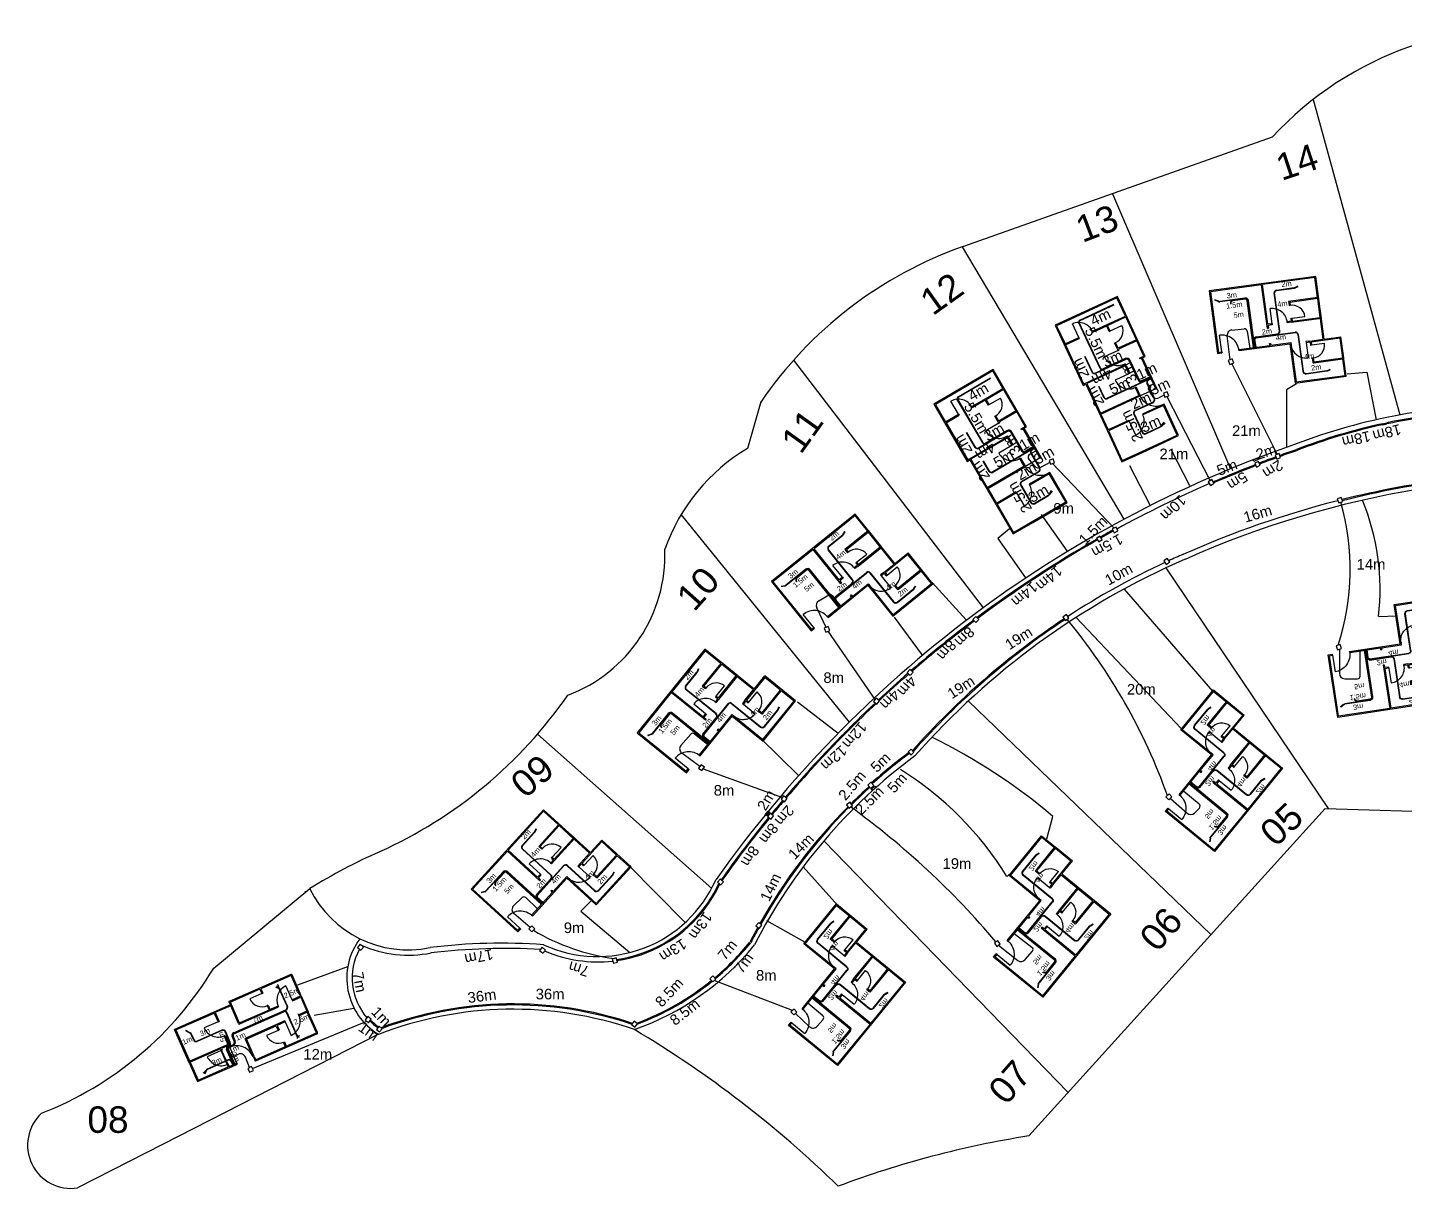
# Model space of a CAD drawing. Header units: millimetres. Extents: x -1169 to 5536, y 114 to 7943.
# Drawn here: x -1.6 to 128.4, y 116.5 to 226.1 of the extents above; entities that cross this region are included whole.
import ezdxf

# ---------------------------------------------------------------- set-up
doc = ezdxf.new("R2010")
doc.units = ezdxf.units.MM
for name, color, linetype in [('Cain', 76, 'Continuous'), ('canalizacion principal', 36, 'Continuous'), ('canalizacion secundaria', 5, 'Continuous'), ('cint', 76, 'Continuous'), ('urbanizacion', 7, 'Continuous')]:
    doc.layers.add(name, color=color, linetype=linetype)
doc.styles.get("Standard").update_dxf_attribs({"font": 'arial.ttf'})

# ---------------------------------------------------------------- blocks, each defined once
blk = doc.blocks.new('dibujo3 (1)')
for p, q in [((1432.45, 2499.36), (1432.45, 2497.46)), ((1433.88, 2497.46), (1433.88, 2498.89)), ((1432.45, 2497.46), (1433.88, 2497.46)), ((1432.45, 2497.36), (1433.88, 2497.36)), ((1433.88, 2497.46), (1433.88, 2497.36)), ((1435.31, 2497.46), (1436.84, 2497.46)), ((1435.31, 2497.46), (1435.31, 2497.36)), ((1435.31, 2497.36), (1436.74, 2497.36)), ((1436.74, 2496.79), (1436.74, 2497.36)), ((1436.74, 2496.79), (1436.84, 2496.79)), ((1436.84, 2497.46), (1438.73, 2497.46)), ((1436.84, 2497.36), (1438.73, 2497.36)), ((1436.84, 2496.79), (1436.84, 2497.36)), ((1436.84, 2496.79), (1438.06, 2496.79)), ((1436.74, 2494.81), (1436.74, 2495.57)), ((1436.74, 2495.57), (1436.84, 2495.57)), ((1436.84, 2494.99), (1436.84, 2495.57)), ((1432.45, 2493.3), (1432.45, 2495.02)), ((1436.74, 2494.81), (1435.31, 2494.81)), ((1436.74, 2494.81), (1436.84, 2494.81)), ((1438.73, 2494.99), (1436.84, 2494.99)), ((1438.73, 2494.89), (1436.84, 2494.89)), ((1436.84, 2494.81), (1436.84, 2494.89)), ((1432.64, 2493.3), (1436.74, 2493.3)), ((1436.74, 2493.2), (1432.74, 2493.2)), ((1436.74, 2493.3), (1436.74, 2493.38)), ((1436.74, 2493.38), (1436.84, 2493.38)), ((1436.74, 2493.2), (1436.74, 2492.38)), ((1436.84, 2493.3), (1436.84, 2493.38)), ((1436.84, 2493.2), (1436.84, 2493.3)), ((1436.84, 2493.2), (1436.84, 2492.38)), ((1438.28, 2493.3), (1438.55, 2493.3)), ((1438.28, 2493.2), (1438.28, 2493.3)), ((1438.45, 2493.2), (1438.28, 2493.2)), ((1436.74, 2492.38), (1435.31, 2492.38)), ((1436.84, 2492.38), (1436.74, 2492.38)), ((1432.74, 2490.12), (1436.74, 2490.12)), ((1432.74, 2490.02), (1436.84, 2490.02)), ((1436.74, 2490.95), (1436.74, 2490.12)), ((1436.84, 2490.95), (1436.74, 2490.95)), ((1436.84, 2490.95), (1436.84, 2490.02)), ((1438.45, 2490.02), (1436.84, 2490.02)), ((1438.55, 2490.02), (1438.45, 2490.02)), ((1438.45, 2490.02), (1438.55, 2490.02)), ((1434.88, 2488.39), (1432.74, 2488.39)), ((1434.88, 2488.29), (1432.74, 2488.29)), ((1434.88, 2488.39), (1434.88, 2488.29)), ((1434.88, 2488.29), (1434.88, 2486.87)), ((1438.45, 2488.39), (1436.31, 2488.39)), ((1436.31, 2488.39), (1436.31, 2488.29)), ((1438.45, 2488.29), (1436.31, 2488.29)), ((1438.55, 2488.39), (1438.45, 2488.39)), ((1438.5, 2488.39), (1438.5, 2488.39)), ((1434.78, 2485.21), (1436.42, 2485.21)), ((1434.78, 2485.11), (1436.42, 2485.11))]:
    blk.add_line(p, q)
for points in [[(1438.55, 2493.2), (1438.83, 2493.2), (1438.83, 2499.46), (1432.35, 2499.46), (1432.35, 2493.2), (1432.64, 2493.2)], [(1438.73, 2497.46), (1438.73, 2499.36), (1432.45, 2499.36), (1432.45, 2497.46)], [(1432.45, 2497.36), (1432.45, 2493.3), (1432.64, 2493.3)], [(1433.88, 2497.46), (1433.88, 2497.41)], [(1435.31, 2497.41), (1435.31, 2497.41), (1435.31, 2497.46)], [(1436.79, 2496.79), (1436.84, 2496.79)], [(1438.73, 2494.99), (1438.73, 2497.36)], [(1436.84, 2495.57), (1436.79, 2495.57), (1436.79, 2495.57)], [(1436.79, 2494.81), (1436.74, 2494.81)], [(1438.55, 2493.3), (1438.73, 2493.3), (1438.73, 2494.89)], [(1432.64, 2493.2), (1432.64, 2485.11), (1434.78, 2485.11)], [(1432.74, 2493.2), (1432.74, 2490.12)], [(1436.74, 2493.38), (1436.79, 2493.38)], [(1438.45, 2490.02), (1438.45, 2493.2)], [(1438.55, 2490.02), (1438.55, 2493.2)], [(1436.79, 2492.38), (1436.74, 2492.38)], [(1432.74, 2490.02), (1432.74, 2488.39)], [(1436.74, 2490.95), (1436.79, 2490.95), (1436.79, 2490.95)], [(1438.45, 2490.02), (1438.5, 2490.02)], [(1432.74, 2488.29), (1432.74, 2485.21), (1434.78, 2485.21)], [(1434.88, 2488.34), (1434.88, 2488.29)], [(1436.31, 2488.29), (1436.31, 2488.34), (1436.31, 2488.34)], [(1436.42, 2485.11), (1438.55, 2485.11), (1438.55, 2488.39)], [(1436.42, 2485.21), (1438.45, 2485.21), (1438.45, 2488.29)], [(1438.5, 2488.39), (1438.45, 2488.39)]]:
    blk.add_lwpolyline(points)
for centre, radius, start, end in [((1433.88, 2497.46), 1.43, 357.9907, 90), ((1436.84, 2496.79), 1.22, 267.6584, 0), ((1436.74, 2494.81), 1.43, 180, 272.0081), ((1436.74, 2492.38), 1.43, 180, 272.0093), ((1438.45, 2490.02), 1.63, 86.4779, 90), ((1438.45, 2490.02), 1.63, 180, 271.7602), ((1434.88, 2488.29), 1.43, 270, 2.009)]:
    blk.add_arc(centre, radius, start, end)
at = {"layer": 'cint'}
for p, q in [((1434.48, 2493.97), (1434.48, 2498.73)), ((1434.5, 2493.97), (1434.5, 2498.73)), ((1434.52, 2493.97), (1434.52, 2498.73)), ((1434.67, 2498.92), (1438.21, 2498.92)), ((1434.67, 2498.9), (1438.21, 2498.9)), ((1434.67, 2498.88), (1438.21, 2498.88)), ((1433.65, 2493.97), (1433.65, 2495.61)), ((1433.67, 2493.97), (1433.67, 2495.6)), ((1433.69, 2493.97), (1433.69, 2495.59)), ((1437.04, 2493.82), (1434.67, 2493.82)), ((1437.04, 2493.8), (1434.67, 2493.8)), ((1437.04, 2493.76), (1433.9, 2493.76)), ((1437.04, 2493.74), (1433.9, 2493.74)), ((1437.04, 2493.72), (1433.9, 2493.72)), ((1437.04, 2493.78), (1434.67, 2493.78)), ((1437.29, 2491.41), (1437.29, 2493.47)), ((1437.31, 2491.41), (1437.31, 2493.47)), ((1437.33, 2491.41), (1437.33, 2493.47)), ((1437.35, 2491.41), (1437.35, 2493.47)), ((1437.37, 2491.41), (1437.37, 2493.47)), ((1437.39, 2491.41), (1437.39, 2493.47)), ((1433.65, 2491.35), (1433.65, 2492.47)), ((1433.67, 2491.35), (1433.67, 2492.47)), ((1433.69, 2491.35), (1433.69, 2492.47)), ((1438.45, 2491.26), (1437.54, 2491.26)), ((1438.45, 2491.24), (1437.54, 2491.24)), ((1438.45, 2491.22), (1437.54, 2491.22)), ((1438.45, 2491.2), (1437.54, 2491.2)), ((1438.45, 2491.14), (1433.9, 2491.14)), ((1438.45, 2491.12), (1433.9, 2491.12)), ((1438.45, 2491.1), (1433.9, 2491.1)), ((1438.45, 2491.18), (1437.54, 2491.18)), ((1438.45, 2491.16), (1437.54, 2491.16)), ((1438.45, 2491.16), (1437.54, 2491.16)), ((1437.91, 2490.83), (1437.91, 2489.23)), ((1437.93, 2490.83), (1437.93, 2489.23)), ((1437.95, 2490.83), (1437.95, 2489.23)), ((1438.45, 2491.08), (1438.16, 2491.08)), ((1438.45, 2491.06), (1438.16, 2491.06)), ((1438.45, 2491.04), (1438.16, 2491.04)), ((1435.56, 2488.73), (1435.56, 2486.81)), ((1435.58, 2488.73), (1435.58, 2486.81)), ((1435.6, 2488.73), (1435.6, 2486.81)), ((1437.66, 2488.98), (1435.81, 2488.98)), ((1437.66, 2488.96), (1435.81, 2488.96)), ((1437.66, 2488.94), (1435.81, 2488.94)), ((1435.81, 2486.6), (1437.35, 2486.6)), ((1435.81, 2486.58), (1437.35, 2486.58)), ((1435.81, 2486.56), (1437.35, 2486.56)), ((1437.45, 2486.62), (1437.83, 2486.83)), ((1437.46, 2486.6), (1437.86, 2486.76)), ((1437.47, 2486.58), (1437.88, 2486.71))]:
    blk.add_line(p, q, dxfattribs=at)
for centre, radius, start, end in [((1434.67, 2498.73), 0.19, 90, 180), ((1434.67, 2498.73), 0.17, 90, 180), ((1434.67, 2498.73), 0.15, 90, 180), ((1433.9, 2493.97), 0.25, 180, 270), ((1433.9, 2493.97), 0.23, 180, 270), ((1433.9, 2493.97), 0.21, 180, 270), ((1434.67, 2493.97), 0.19, 180, 270), ((1434.67, 2493.97), 0.17, 180, 270), ((1434.67, 2493.97), 0.15, 180, 270), ((1437.04, 2493.47), 0.35, 0, 90), ((1437.04, 2493.47), 0.33, 0, 90), ((1437.04, 2493.47), 0.31, 0, 90), ((1437.04, 2493.47), 0.29, 0, 90), ((1437.04, 2493.47), 0.27, 0, 90), ((1437.04, 2493.47), 0.25, 0, 90), ((1433.9, 2491.35), 0.25, 180, 270), ((1433.9, 2491.35), 0.23, 180, 270), ((1433.9, 2491.35), 0.21, 180, 270), ((1437.54, 2491.41), 0.25, 180, 270), ((1437.54, 2491.41), 0.23, 180, 270), ((1437.54, 2491.41), 0.21, 180, 270), ((1437.54, 2491.41), 0.19, 180, 270), ((1437.54, 2491.41), 0.17, 180, 270), ((1437.54, 2491.41), 0.15, 180, 270), ((1438.16, 2490.83), 0.25, 90, 180), ((1438.16, 2490.83), 0.25, 90, 180), ((1438.16, 2490.83), 0.25, 90, 180), ((1438.16, 2490.83), 0.23, 90, 180), ((1438.16, 2490.83), 0.21, 90, 180), ((1435.81, 2488.73), 0.25, 90, 180), ((1435.81, 2488.73), 0.23, 90, 180), ((1435.81, 2488.73), 0.21, 90, 180), ((1437.66, 2489.23), 0.25, 270, 0), ((1437.66, 2489.23), 0.27, 270, 0), ((1437.66, 2489.23), 0.29, 270, 0), ((1435.81, 2486.81), 0.25, 180, 270), ((1435.81, 2486.81), 0.23, 180, 270), ((1435.81, 2486.81), 0.21, 180, 270), ((1437.35, 2486.81), 0.21, 270, 297.8792), ((1437.35, 2486.81), 0.23, 270, 297.8792), ((1437.35, 2486.81), 0.25, 270, 297.8792), ((1437.35, 2486.81), 0.25, 270, 297.8792), ((1437.35, 2486.81), 0.25, 270, 297.8792)]:
    blk.add_arc(centre, radius, start, end, dxfattribs=at)
for s, rotation, p in [('5.5m', 270.6067, (1434.65, 2497.87)), ('2m', 90, (1433.31, 2493.78)), ('2m', 95.5328, (1433.53, 2490.84)), ('4m', 181.8112, (1435.27, 2493.7)), ('3m', 92.1421, (1437.25, 2491.48)), ('2.5m', 90, (1435.41, 2486.23))]:
    blk.add_text(s, height=1, rotation=rotation, dxfattribs=at).set_placement(p)
for s, p in [('4m', (1435.58, 2497.86)), ('3m', (1434.96, 2493.83)), ('5m', (1434.47, 2491.21)), ('1m', (1437.4, 2491.4)), ('2m', (1435.73, 2489.11)), ('3m', (1437.92, 2489.56)), ('3m', (1435.65, 2486.71))]:
    blk.add_text(s, height=1, dxfattribs=at).set_placement(p)
blk = doc.blocks.new('chaletl (1)')
for p, q in [((1524.71, 7754.82), (1524.71, 7756.26)), ((1526.54, 7756.32), (1526.64, 7756.32)), ((1524.22, 7754.44), (1524.32, 7754.44)), ((1524.71, 7754.82), (1524.32, 7754.82)), ((1524.32, 7754.82), (1524.32, 7754.82)), ((1524.32, 7754.72), (1524.32, 7754.44)), ((1524.71, 7754.72), (1524.32, 7754.72)), ((1524.71, 7754.82), (1524.71, 7754.72)), ((1526.54, 7754.81), (1526.15, 7754.81)), ((1526.15, 7754.81), (1526.15, 7754.71)), ((1526.54, 7754.71), (1526.15, 7754.71)), ((1526.54, 7755.08), (1526.64, 7755.08)), ((1526.64, 7755.08), (1527.88, 7755.08)), ((1519.64, 7752.82), (1519.64, 7754.41)), ((1519.64, 7752.82), (1519.64, 7752.72)), ((1521.28, 7752.82), (1521.28, 7752.72)), ((1524.22, 7753), (1524.22, 7752.82)), ((1524.22, 7753), (1524.32, 7753)), ((1524.32, 7753), (1524.32, 7752.82)), ((1526.22, 7752.72), (1526.22, 7752.62)), ((1527.66, 7752.72), (1527.66, 7752.62)), ((1527.66, 7752.62), (1527.66, 7751.17)), ((1528.03, 7752.72), (1529.3, 7752.72)), ((1528.03, 7752.34), (1528.13, 7752.34)), ((1528.13, 7752.34), (1529.37, 7752.34)), ((1529.4, 7752.72), (1530.99, 7752.72)), ((1528.13, 7751.1), (1528.03, 7751.1)), ((1526.12, 7748.97), (1530.99, 7748.97))]:
    blk.add_line(p, q)
for points in [[(1529.4, 7752.72), (1529.4, 7758.7), (1519.24, 7758.7), (1519.24, 7752.72), (1519.64, 7752.72)], [(1524.22, 7754.44), (1524.22, 7758.6), (1519.34, 7758.6)], [(1524.22, 7758.6), (1519.34, 7758.6), (1519.34, 7752.82), (1519.64, 7752.82)], [(1524.32, 7754.82), (1524.32, 7758.6)], [(1529.3, 7756.7), (1529.3, 7758.6), (1524.32, 7758.6)], [(1526.54, 7754.71), (1529.4, 7754.71), (1529.4, 7756.7)], [(1529.3, 7756.7), (1526.54, 7756.7), (1526.54, 7756.32)], [(1526.59, 7756.32), (1526.59, 7756.32), (1526.64, 7756.32)], [(1526.64, 7755.08), (1526.64, 7754.81), (1529.3, 7754.81), (1529.3, 7756.6), (1526.64, 7756.6), (1526.64, 7756.32)], [(1529.3, 7752.72), (1529.3, 7756.6)], [(1524.32, 7754.44), (1524.32, 7754.72)], [(1524.71, 7754.76), (1524.71, 7754.82)], [(1526.15, 7754.82), (1526.15, 7754.76), (1526.15, 7754.76)], [(1526.54, 7755.08), (1526.54, 7754.81)], [(1526.64, 7755.08), (1526.59, 7755.08)], [(1519.24, 7752.72), (1519.64, 7752.72)], [(1519.64, 7752.82), (1519.64, 7752.77)], [(1521.28, 7752.82), (1524.22, 7752.82)], [(1521.28, 7752.77), (1521.28, 7752.82)], [(1521.28, 7752.72), (1526.12, 7752.72)], [(1524.22, 7752.82), (1524.22, 7753)], [(1524.32, 7752.82), (1524.32, 7753)], [(1524.32, 7752.82), (1526.22, 7752.82)], [(1526.12, 7752.72), (1526.12, 7748.97), (1530.99, 7748.97), (1530.99, 7752.72)], [(1526.22, 7752.82), (1526.22, 7749.07), (1530.89, 7749.07), (1530.89, 7750.63)], [(1526.22, 7752.62), (1526.22, 7752.67), (1526.22, 7752.67)], [(1528.03, 7752.72), (1527.66, 7752.72)], [(1527.66, 7752.67), (1527.66, 7752.62)], [(1528.03, 7752.62), (1527.66, 7752.62)], [(1528.03, 7752.62), (1528.03, 7752.34)], [(1528.08, 7752.34), (1528.13, 7752.34)], [(1530.89, 7750.73), (1530.89, 7752.62), (1528.13, 7752.62)], [(1528.13, 7752.62), (1528.13, 7752.34)], [(1530.99, 7750.73), (1530.99, 7752.72)], [(1528.13, 7751.1), (1528.08, 7751.1), (1528.08, 7751.1)], [(1528.13, 7751.1), (1528.13, 7750.73), (1530.89, 7750.73)]]:
    blk.add_lwpolyline(points)
blk.add_lwpolyline([(1528.03, 7751.1), (1528.03, 7750.73, 0.414214), (1528.13, 7750.63), (1530.89, 7750.63)], format="xyb")
for centre, radius, start, end in [((1524.71, 7754.82), 1.44, 357.6635, 90), ((1526.64, 7755.08), 1.24, 0, 92.3109), ((1519.64, 7752.77), 1.64, 358.2528, 90), ((1527.66, 7752.62), 1.45, 180, 270), ((1528.13, 7752.34), 1.24, 267.6891, 0)]:
    blk.add_arc(centre, radius, start, end)
at = {"layer": 'Cain'}
for p, q in [((1519.96, 7757.57), (1519.64, 7757.75)), ((1519.97, 7757.58), (1519.65, 7757.77)), ((1519.98, 7757.6), (1519.66, 7757.78)), ((1522.5, 7757.57), (1520.09, 7757.57)), ((1522.5, 7757.55), (1520.09, 7757.55)), ((1522.5, 7757.53), (1520.09, 7757.53)), ((1521.07, 7757.24), (1521.07, 7757.19)), ((1521.09, 7757.24), (1521.09, 7757.19)), ((1521.11, 7757.24), (1521.11, 7757.19)), ((1522.5, 7757.49), (1521.32, 7757.49)), ((1522.5, 7757.47), (1521.32, 7757.47)), ((1522.5, 7757.45), (1521.32, 7757.45)), ((1522.67, 7752.82), (1522.67, 7757.28)), ((1522.69, 7752.82), (1522.69, 7757.28)), ((1522.71, 7752.82), (1522.71, 7757.28)), ((1522.71, 7752.82), (1522.71, 7757.28)), ((1522.75, 7752.82), (1522.75, 7757.28)), ((1522.77, 7752.82), (1522.77, 7757.28)), ((1522.79, 7752.82), (1522.79, 7757.28)), ((1525.3, 7754.05), (1525.3, 7757.67)), ((1525.32, 7754.05), (1525.32, 7757.67)), ((1525.34, 7754.05), (1525.34, 7757.67)), ((1525.55, 7757.92), (1527.25, 7757.92)), ((1525.55, 7757.9), (1527.25, 7757.9)), ((1525.55, 7757.88), (1527.25, 7757.88)), ((1527.33, 7757.93), (1527.61, 7758.03)), ((1527.34, 7757.91), (1527.62, 7758.01)), ((1527.34, 7757.89), (1527.62, 7757.99)), ((1522.81, 7752.82), (1522.81, 7753.55)), ((1522.81, 7752.82), (1522.81, 7753.55)), ((1522.83, 7752.82), (1522.83, 7753.55)), ((1522.83, 7752.82), (1522.83, 7753.55)), ((1522.85, 7752.82), (1522.85, 7753.55)), ((1522.87, 7752.82), (1522.87, 7753.55)), ((1522.89, 7752.82), (1522.89, 7753.55)), ((1522.91, 7752.82), (1522.91, 7753.55)), ((1523.06, 7753.8), (1525.05, 7753.8)), ((1523.06, 7753.78), (1525.05, 7753.78)), ((1523.06, 7753.76), (1525.05, 7753.76)), ((1523.06, 7753.74), (1526.78, 7753.74)), ((1523.06, 7753.72), (1526.78, 7753.72)), ((1523.06, 7753.7), (1526.78, 7753.7)), ((1526.99, 7753.49), (1526.99, 7750)), ((1527.01, 7753.49), (1527.01, 7750)), ((1527.03, 7753.49), (1527.03, 7750)), ((1527.28, 7749.75), (1529.25, 7749.75)), ((1527.28, 7749.73), (1529.25, 7749.73)), ((1527.28, 7749.71), (1529.25, 7749.71)), ((1529.32, 7749.76), (1529.57, 7749.84)), ((1529.32, 7749.74), (1529.58, 7749.82)), ((1529.33, 7749.72), (1529.59, 7749.8))]:
    blk.add_line(p, q, dxfattribs=at)
for centre, radius, start, end in [((1520.09, 7757.78), 0.25, 239.8779, 270), ((1520.09, 7757.78), 0.23, 239.8779, 270), ((1520.09, 7757.78), 0.21, 239.8779, 270), ((1521.32, 7757.24), 0.25, 90, 180), ((1521.32, 7757.24), 0.25, 90, 180), ((1521.32, 7757.24), 0.23, 90, 180), ((1521.32, 7757.24), 0.21, 90, 180), ((1522.5, 7757.28), 0.29, 0, 90), ((1522.5, 7757.28), 0.27, 0, 90), ((1522.5, 7757.28), 0.25, 0, 90), ((1522.5, 7757.28), 0.21, 0, 90), ((1522.5, 7757.28), 0.21, 0, 90), ((1522.5, 7757.28), 0.21, 0, 90), ((1522.5, 7757.28), 0.19, 0, 90), ((1522.5, 7757.28), 0.17, 0, 90), ((1525.55, 7757.67), 0.25, 90, 180), ((1525.55, 7757.67), 0.23, 90, 180), ((1525.55, 7757.67), 0.21, 90, 180), ((1527.25, 7758.17), 0.25, 270, 289.2762), ((1527.25, 7758.17), 0.27, 270, 289.2762), ((1527.25, 7758.17), 0.29, 270, 289.2762), ((1523.06, 7753.55), 0.25, 90, 180), ((1523.06, 7753.55), 0.23, 90, 180), ((1523.06, 7753.55), 0.21, 90, 180), ((1523.06, 7753.55), 0.19, 90, 180), ((1523.06, 7753.55), 0.17, 90, 180), ((1523.06, 7753.55), 0.15, 90, 180), ((1525.05, 7754.05), 0.25, 270, 0), ((1525.05, 7754.05), 0.27, 270, 0), ((1525.05, 7754.05), 0.29, 270, 0), ((1526.78, 7753.49), 0.25, 0, 90), ((1526.78, 7753.49), 0.25, 0, 90), ((1526.78, 7753.49), 0.23, 0, 90), ((1526.78, 7753.49), 0.23, 0, 90), ((1526.78, 7753.49), 0.21, 0, 90), ((1527.28, 7750), 0.29, 180, 270), ((1527.28, 7750), 0.27, 180, 270), ((1527.28, 7750), 0.25, 180, 270), ((1529.25, 7750), 0.25, 270, 285.6679), ((1529.25, 7750), 0.27, 270, 285.6679), ((1529.25, 7750), 0.29, 270, 285.6679)]:
    blk.add_arc(centre, radius, start, end, dxfattribs=at)
for s, p in [('2m', (1526.08, 7758.12)), ('1.5m', (1520.63, 7756.8)), ('3m', (1520.81, 7757.75)), ('5m', (1521.21, 7755.84)), ('4m', (1525.44, 7756.32)), ('2m', (1523.64, 7753.92)), ('4m', (1524.88, 7753.19)), ('4m', (1527.28, 7751.07)), ('2m', (1527.81, 7749.94))]:
    blk.add_text(s, height=0.5, dxfattribs=at).set_placement(p)
blk = doc.blocks.new('dibujo4 (1)')
for p, q in [((1736.96, 2353.55), (1736.96, 2352.65)), ((1738.67, 2353.98), (1738.57, 2353.98)), ((1738.57, 2353.88), (1738.57, 2353.98)), ((1738.57, 2353.65), (1738.57, 2353.88)), ((1741.81, 2353.98), (1738.67, 2353.98)), ((1741.71, 2353.88), (1738.67, 2353.88)), ((1738.67, 2353.65), (1738.67, 2353.88)), ((1741.71, 2353.42), (1740.47, 2353.42)), ((1741.71, 2353.42), (1741.81, 2353.42)), ((1736.86, 2352.65), (1735.42, 2352.65)), ((1736.86, 2352.65), (1736.96, 2352.65)), ((1741.71, 2352.18), (1741.81, 2352.18)), ((1741.71, 2352.18), (1741.71, 2351.73)), ((1744.09, 2351.73), (1744.09, 2353.17)), ((1736.86, 2351.21), (1736.96, 2351.21)), ((1736.96, 2351.21), (1736.96, 2350.22)), ((1738.57, 2351.73), (1738.57, 2351.63)), ((1738.7, 2351.63), (1738.57, 2351.63)), ((1741.71, 2351.73), (1738.67, 2351.73)), ((1738.7, 2351.73), (1741.71, 2351.73)), ((1741.91, 2351.73), (1741.81, 2351.73)), ((1741.81, 2351.63), (1742.65, 2351.63)), ((1741.91, 2351.73), (1742.65, 2351.73)), ((1742.65, 2351.73), (1741.91, 2351.73)), ((1742.65, 2351.73), (1742.65, 2351.63)), ((1744.94, 2351.73), (1744.09, 2351.73)), ((1744.09, 2351.73), (1744.94, 2351.73)), ((1744.09, 2351.73), (1744.09, 2351.63)), ((1744.09, 2351.63), (1744.94, 2351.63)), ((1744.94, 2351.83), (1744.94, 2351.73)), ((1744.94, 2351.63), (1744.94, 2350.19)), ((1745.04, 2351.73), (1745.04, 2350.09)), ((1736.03, 2350.05), (1734.6, 2350.05)), ((1736.03, 2350.22), (1736.03, 2350.05)), ((1736.03, 2350.05), (1736.13, 2350.05)), ((1736.13, 2350.22), (1736.13, 2350.05)), ((1736.92, 2348.37), (1736.92, 2350)), ((1738.7, 2350.19), (1738.57, 2350.19)), ((1738.57, 2350.09), (1738.57, 2350.19)), ((1741.72, 2350.09), (1738.67, 2350.09)), ((1741.82, 2350.19), (1738.7, 2350.19)), ((1741.72, 2350.09), (1738.7, 2350.09)), ((1741.72, 2349.63), (1740.53, 2349.63)), ((1741.72, 2349.99), (1741.72, 2350.09)), ((1741.72, 2349.63), (1741.82, 2349.63)), ((1742.66, 2350.19), (1741.82, 2350.19)), ((1742.66, 2350.09), (1741.82, 2350.09)), ((1742.66, 2350.09), (1741.82, 2350.09)), ((1742.66, 2350.19), (1742.66, 2350.09)), ((1742.66, 2350.09), (1742.66, 2348.7)), ((1744.94, 2350.19), (1744.1, 2350.19)), ((1744.1, 2350.19), (1744.1, 2350.09)), ((1744.94, 2350.09), (1744.1, 2350.09)), ((1744.94, 2350.09), (1744.1, 2350.09)), ((1736.03, 2348.62), (1736.03, 2348.37)), ((1736.03, 2348.62), (1736.13, 2348.62)), ((1736.13, 2348.62), (1736.13, 2348.37)), ((1736.92, 2348.27), (1736.92, 2348.37)), ((1738.55, 2348.27), (1738.55, 2348.37)), ((1738.57, 2348.27), (1738.57, 2347.94)), ((1738.67, 2348.27), (1738.67, 2347.94)), ((1741.72, 2348.39), (1741.82, 2348.39)), ((1738.57, 2347.94), (1738.57, 2347.84)), ((1738.7, 2347.84), (1738.57, 2347.84)), ((1741.72, 2348.04), (1741.72, 2347.94))]:
    blk.add_line(p, q)
for points in [[(1738.57, 2353.65), (1732.81, 2353.65), (1732.81, 2348.27), (1736.92, 2348.27)], [(1732.81, 2350.22), (1732.81, 2353.65), (1736.96, 2353.65)], [(1736.86, 2351.21), (1736.86, 2350.32), (1732.91, 2350.32), (1732.91, 2353.55), (1736.86, 2353.55), (1736.86, 2352.65)], [(1736.86, 2353.55), (1732.91, 2353.55), (1732.91, 2348.37), (1736.03, 2348.37)], [(1738.57, 2351.73), (1738.57, 2353.55), (1736.96, 2353.55)], [(1736.96, 2353.55), (1736.96, 2352.65)], [(1738.67, 2351.73), (1738.67, 2353.65)], [(1741.71, 2353.88), (1741.71, 2353.42)], [(1741.71, 2353.42), (1741.76, 2353.42)], [(1744.94, 2351.83), (1744.94, 2353.88), (1741.81, 2353.88)], [(1741.81, 2353.88), (1741.81, 2353.42)], [(1736.86, 2352.65), (1736.91, 2352.65)], [(1741.76, 2352.18), (1741.76, 2352.18), (1741.71, 2352.18)], [(1741.81, 2352.18), (1741.81, 2351.73)], [(1736.96, 2351.21), (1736.96, 2350.22), (1736.13, 2350.22)], [(1736.91, 2351.21), (1736.91, 2351.21), (1736.86, 2351.21)], [(1741.71, 2351.73), (1738.7, 2351.73)], [(1741.81, 2351.63), (1738.7, 2351.63)], [(1742.65, 2351.68), (1742.65, 2351.68), (1742.65, 2351.73)], [(1744.09, 2351.73), (1744.09, 2351.68)], [(1736.03, 2350.22), (1732.91, 2350.22)], [(1738.55, 2348.37), (1738.57, 2348.37), (1738.57, 2350.09)], [(1738.67, 2348.27), (1738.67, 2350.09)], [(1738.7, 2350.09), (1741.72, 2350.09)], [(1741.72, 2349.99), (1741.72, 2349.63)], [(1741.72, 2349.63), (1741.77, 2349.63)], [(1741.82, 2350.09), (1741.82, 2349.63)], [(1741.82, 2347.94), (1744.94, 2347.94), (1744.94, 2350.09)], [(1742.66, 2350.14), (1742.66, 2350.09)], [(1744.1, 2350.09), (1744.1, 2350.14)], [(1736.13, 2348.37), (1736.92, 2348.37)], [(1736.92, 2348.32), (1736.92, 2348.37)], [(1738.55, 2348.37), (1738.55, 2348.32), (1738.55, 2348.32)], [(1738.55, 2348.27), (1738.57, 2348.27)], [(1741.72, 2348.39), (1741.72, 2348.04)], [(1741.77, 2348.39), (1741.72, 2348.39), (1741.72, 2348.39)], [(1741.82, 2348.39), (1741.82, 2347.94)], [(1741.72, 2347.94), (1738.67, 2347.94)], [(1738.7, 2347.94), (1741.72, 2347.94)]]:
    blk.add_lwpolyline(points)
for points in [[(1745.04, 2351.73), (1745.04, 2353.88, 0.414214), (1744.94, 2353.98), (1741.81, 2353.98)], [(1738.7, 2347.84), (1744.94, 2347.84, 0.414214), (1745.04, 2347.94), (1745.04, 2350.09)]]:
    blk.add_lwpolyline(points, format="xyb")
blk.add_lwpolyline([(1736.03, 2350.05), (1736.08, 2350.05), (1736.08, 2348.62), (1736.03, 2348.62)], close=True)
for centre, radius, start, end in [((1741.71, 2353.42), 1.24, 180, 272.3109), ((1736.86, 2352.65), 1.44, 180, 271.9898), ((1744.09, 2351.73), 1.44, 90, 180), ((1736.03, 2350.05), 1.43, 54.0951, 54.78), ((1736.03, 2350.05), 1.43, 180, 272.0097), ((1736.92, 2348.37), 1.63, 358.2413, 90), ((1741.77, 2349.63), 1.24, 180, 270), ((1742.66, 2350.14), 1.44, 270, 5.9756)]:
    blk.add_arc(centre, radius, start, end)
at = {"layer": 'cint'}
for p, q in [((1743.38, 2353.23), (1743.16, 2353.42)), ((1743.4, 2353.24), (1743.26, 2353.5)), ((1743.42, 2353.25), (1743.43, 2353.59)), ((1734, 2352.74), (1733.72, 2353.1)), ((1734.02, 2352.75), (1733.73, 2353.12)), ((1734.04, 2352.76), (1733.75, 2353.13)), ((1734.06, 2352), (1734.06, 2352.58)), ((1734.08, 2352), (1734.08, 2352.58)), ((1734.1, 2352), (1734.1, 2352.58)), ((1743.41, 2351.37), (1743.41, 2353.11)), ((1743.43, 2351.37), (1743.43, 2353.11)), ((1743.45, 2351.37), (1743.45, 2353.11)), ((1736.85, 2351.79), (1734.31, 2351.79)), ((1736.85, 2351.77), (1734.31, 2351.77)), ((1736.85, 2351.75), (1734.31, 2351.75)), ((1737.1, 2350.42), (1737.1, 2351.5)), ((1737.12, 2350.42), (1737.12, 2351.5)), ((1737.14, 2350.42), (1737.14, 2351.5)), ((1737.52, 2350.36), (1737.52, 2350.87)), ((1737.54, 2350.36), (1737.54, 2350.87)), ((1737.56, 2350.36), (1737.56, 2350.87)), ((1737.58, 2350.36), (1737.58, 2350.87)), ((1737.6, 2350.36), (1737.6, 2350.87)), ((1737.62, 2350.36), (1737.62, 2350.87)), ((1737.77, 2351.12), (1743.16, 2351.12)), ((1737.77, 2351.1), (1743.16, 2351.1)), ((1737.77, 2351.08), (1743.16, 2351.08)), ((1737.77, 2351.06), (1742.91, 2351.06)), ((1737.77, 2351.04), (1742.91, 2351.04)), ((1737.77, 2351.02), (1742.91, 2351.02)), ((1743.12, 2350.81), (1743.12, 2348.57)), ((1743.14, 2350.81), (1743.14, 2348.57)), ((1743.16, 2350.81), (1743.16, 2348.57)), ((1736.54, 2348.37), (1736.54, 2349.92)), ((1736.56, 2348.37), (1736.56, 2349.92)), ((1736.58, 2348.37), (1736.58, 2349.92)), ((1736.6, 2348.37), (1736.6, 2349.92)), ((1736.62, 2348.37), (1736.62, 2349.92)), ((1736.64, 2348.37), (1736.64, 2349.92)), ((1736.66, 2348.37), (1736.66, 2349.92)), ((1736.68, 2348.37), (1736.68, 2349.92)), ((1736.7, 2348.37), (1736.7, 2349.92)), ((1736.79, 2350.17), (1736.85, 2350.17)), ((1736.79, 2350.15), (1736.85, 2350.15)), ((1736.79, 2350.13), (1736.85, 2350.13)), ((1736.79, 2350.11), (1737.27, 2350.11)), ((1736.79, 2350.09), (1737.27, 2350.09)), ((1736.79, 2350.07), (1737.27, 2350.07)), ((1736.79, 2350.05), (1737.27, 2350.05)), ((1736.79, 2350.03), (1737.27, 2350.03)), ((1736.79, 2350.01), (1737.27, 2350.01)), ((1737.1, 2350.17), (1737.1, 2350.17)), ((1733.98, 2348.94), (1733.62, 2348.77)), ((1733.99, 2348.92), (1733.67, 2348.71)), ((1734.01, 2348.91), (1733.71, 2348.63)), ((1736.27, 2348.98), (1734.12, 2348.98)), ((1736.27, 2348.96), (1734.12, 2348.96)), ((1736.27, 2348.94), (1734.12, 2348.94)), ((1736.48, 2348.37), (1736.48, 2348.73)), ((1736.5, 2348.37), (1736.5, 2348.73)), ((1736.52, 2348.37), (1736.52, 2348.73))]:
    blk.add_line(p, q, dxfattribs=at)
for centre, radius, start, end in [((1733.81, 2352.58), 0.25, 0, 38.0475), ((1733.81, 2352.58), 0.27, 0, 38.0475), ((1733.81, 2352.58), 0.29, 0, 38.0475), ((1743.16, 2353.11), 0.25, 0, 27.9212), ((1743.16, 2353.11), 0.27, 0, 27.9212), ((1743.16, 2353.11), 0.29, 0, 27.9212), ((1734.31, 2352), 0.25, 180, 270), ((1734.31, 2352), 0.23, 180, 270), ((1734.31, 2352), 0.21, 180, 270), ((1736.85, 2351.5), 0.29, 0, 90), ((1736.85, 2351.5), 0.27, 0, 90), ((1736.85, 2351.5), 0.25, 0, 90), ((1737.77, 2350.87), 0.25, 90, 180), ((1737.77, 2350.87), 0.23, 90, 180), ((1737.77, 2350.87), 0.21, 90, 180), ((1737.77, 2350.87), 0.19, 90, 180), ((1737.77, 2350.87), 0.17, 90, 180), ((1737.77, 2350.87), 0.15, 90, 180), ((1742.91, 2350.81), 0.25, 0, 90), ((1742.91, 2350.81), 0.23, 0, 90), ((1742.91, 2350.81), 0.21, 0, 90), ((1743.16, 2351.37), 0.25, 270, 0), ((1743.16, 2351.37), 0.27, 270, 0), ((1743.16, 2351.37), 0.29, 270, 0), ((1736.79, 2349.92), 0.25, 90, 180), ((1736.79, 2349.92), 0.23, 90, 180), ((1736.79, 2349.92), 0.21, 90, 180), ((1736.79, 2349.92), 0.21, 90, 180), ((1736.79, 2349.92), 0.19, 90, 180), ((1736.79, 2349.92), 0.17, 90, 180), ((1736.79, 2349.92), 0.15, 90, 180), ((1736.79, 2349.92), 0.13, 90, 180), ((1736.79, 2349.92), 0.11, 90, 180), ((1736.79, 2349.92), 0.09, 90, 180), ((1736.85, 2350.42), 0.25, 270, 0), ((1736.85, 2350.42), 0.27, 270, 0), ((1736.85, 2350.42), 0.29, 270, 0), ((1737.27, 2350.36), 0.25, 270, 0), ((1737.27, 2350.36), 0.27, 270, 0), ((1737.27, 2350.36), 0.29, 270, 0), ((1737.27, 2350.36), 0.31, 270, 0), ((1737.27, 2350.36), 0.33, 270, 0), ((1737.27, 2350.36), 0.35, 270, 0), ((1734.12, 2348.73), 0.25, 90, 122.715), ((1734.12, 2348.73), 0.23, 90, 122.715), ((1734.12, 2348.73), 0.21, 90, 122.715), ((1736.27, 2348.73), 0.25, 0, 90), ((1736.27, 2348.73), 0.23, 0, 90), ((1736.27, 2348.73), 0.21, 0, 90), ((1742.59, 2348.42), 0.548, 334.9817, 15.8417), ((1743.97, 2348.67), 0.838, 187.0483, 214.4943), ((1743.38, 2348.57), 0.217, 178.427, 277.0234)]:
    blk.add_arc(centre, radius, start, end, dxfattribs=at)
for s, p in [('1m', (1733, 2351.96)), ('3m', (1734.85, 2352.03)), ('2.5m', (1743.55, 2352.11)), ('1m', (1737.76, 2350.29)), ('7m', (1739.89, 2351.16)), ('3m', (1734.76, 2349.05)), ('1m', (1736.71, 2349.45)), ('2.5m', (1743.39, 2349.45))]:
    blk.add_text(s, height=0.5, dxfattribs=at).set_placement(p)
for s, rotation, p in [('1.5m', 87.0621, (1736.81, 2350.12)), ('2m', 273.3691, (1736.75, 2349.42))]:
    blk.add_text(s, height=0.5, rotation=rotation, dxfattribs=at).set_placement(p)

msp = doc.modelspace()

# ---------------------------------------------------------------- linework, layer by layer
at = {"layer": 'canalizacion principal'}
for p, q in [((126.33, 188.73), (126.72, 188.81)), ((75.5, 159.53), (75.79, 159.81)), ((61.93, 142.59), (62.18, 142.9))]:
    msp.add_line(p, q, dxfattribs=at)
for points in [[(114.59, 185.34), (114.17, 185.17), (114.12, 185.31), (114.53, 185.48)], [(114.61, 185.17), (114.25, 185), (114.42, 184.64), (114.78, 184.81)], [(99.86, 177.79), (99.64, 178.12), (99.31, 177.9), (99.53, 177.57)], [(105.67, 175.77), (105.9, 175.45), (106.23, 175.68), (106, 176)], [(88.2, 170.24), (87.93, 170.53), (87.64, 170.26), (87.91, 169.97)], [(81.99, 165.28), (81.68, 165.54), (81.42, 165.23), (81.73, 164.97)], [(81.52, 157.74), (81.79, 157.44), (82.08, 157.71), (81.81, 158.01)], [(77.72, 154.61), (77.99, 154.31), (78.28, 154.58), (78.02, 154.88)], [(78.05, 154.2), (78.38, 154.5), (78.48, 154.39), (78.15, 154.09)], [(68.42, 152.07), (68.15, 151.71), (68.03, 151.8), (68.3, 152.16)], [(68.82, 151.73), (68.5, 151.97), (68.26, 151.65), (68.58, 151.41)], [(63.84, 145.19), (64.1, 145.5), (63.79, 145.75), (63.54, 145.44)], [(67.72, 141.39), (67.42, 141.65), (67.16, 141.34), (67.47, 141.08)], [(30.09, 139.33), (29.79, 139.59), (29.53, 139.28), (29.84, 139.02)], [(47.28, 139.05), (46.97, 139.31), (46.71, 139), (47.02, 138.74)], [(31.87, 131.61), (31.57, 131.87), (31.31, 131.56), (31.62, 131.31)], [(55.98, 132.08), (55.67, 132.33), (55.42, 132.03), (55.73, 131.77)]]:
    msp.add_lwpolyline(points, close=True, dxfattribs=at)
for centre, radius, start, end in [((137.71, 135.98), 53.96, 92.1929, 101.7508), ((137.71, 135.98), 53.96, 102.1755, 111.2129), ((154.54, 81.29), 111.11, 109.1097, 109.9533), ((154.54, 81.29), 111.11, 111.2249, 113.4373), ((154.54, 81.29), 111.11, 110.1596, 111.0182), ((144.54, 93.31), 90.86, 90.5762, 104.025), ((154.54, 81.29), 111.11, 113.647, 118.6621), ((144.54, 93.31), 90.96, 104.278, 114.0428), ((154.54, 81.29), 111.21, 118.8653, 119.5431), ((154.54, 81.29), 111.21, 119.75, 126.7234), ((136.45, 109.58), 72.82, 114.9087, 123.1762), ((136.45, 109.58), 72.82, 113.4351, 114.5886), ((154.54, 81.29), 111.21, 126.9309, 130.8317), ((136.45, 109.58), 72.72, 123.4911, 138.4604), ((154.54, 81.29), 111.21, 131.0407, 132.9743), ((154.54, 81.29), 111.21, 133.1825, 135.0846), ((154.54, 81.29), 111.21, 135.2917, 139.5238), ((112.25, 116.45), 51.28, 126.6362, 131.6904), ((112.25, 116.45), 51.18, 132.1373, 134.7873), ((112.25, 116.45), 51.18, 135.2418, 150.6909), ((154.54, 81.29), 111.21, 139.7306, 140.5919), ((154.54, 81.29), 111.21, 140.7983, 144.6167), ((52.21, 150.66), 12.63, 322.0967, 335.0728), ((52.21, 150.66), 12.63, 278.2491, 320.2963), ((112.25, 116.45), 51.28, 151.1457, 152.9125), ((34.73, 136.4), 5.71, 151.4581, 221.002), ((34.31, 149.41), 10.85, 245.9379, 281.5753), ((34.73, 136.4), 5.71, 147.2706, 147.3942), ((43.61, 78.3), 60.9, 86.9298, 96.7587), ((47.2, 155.61), 25.02, 309.9317, 320.8094), ((52.21, 150.66), 12.73, 246.816, 276.4297), ((47.2, 155.61), 25.02, 290.3412, 309.015), ((44.21, 98.31), 35.55, 71.5348, 110.4549), ((34.73, 136.4), 5.71, 225.0539, 234.8762)]:
    msp.add_arc(centre, radius, start, end, dxfattribs=at)
at = {"layer": 'canalizacion secundaria'}
for p, q in [((112.1, 197.57), (113.27, 197.68)), ((111.94, 194.76), (111.65, 197.01)), ((113.54, 197.47), (113.78, 195.86)), ((112.09, 194.39), (116.37, 185.83)), ((104.36, 192.34), (104.7, 192.48)), ((104.54, 191.39), (104.23, 192)), ((105.7, 191.41), (105.21, 191.17)), ((105.96, 191.3), (110.04, 183.34)), ((126.35, 188.63), (126.74, 188.71)), ((92.97, 185.81), (93.59, 186.17)), ((93.45, 184.74), (92.9, 185.44)), ((94.91, 185.08), (94.09, 184.62)), ((73.09, 172.01), (74.03, 172.57)), ((74.37, 172.49), (75.04, 171.45)), ((73.79, 169.5), (72.89, 171.36)), ((122.25, 167.45), (122.25, 165.16)), ((124.21, 164.91), (124.21, 167.26)), ((122.75, 164.66), (123.96, 164.66)), ((60.07, 158.36), (61, 159.42)), ((61.34, 159.45), (62.62, 158.45)), ((75.57, 159.46), (75.86, 159.74)), ((61.86, 156.37), (60.15, 157.62)), ((109.01, 152.82), (107.56, 154.02)), ((106.29, 153.36), (107.88, 151.96)), ((108.57, 151.98), (109.03, 152.45)), ((44.27, 143.23), (45.08, 143.99)), ((45.42, 143.99), (46.54, 142.95)), ((45.85, 141.18), (44.3, 142.48)), ((62.01, 142.53), (62.26, 142.84)), ((93.22, 139.3), (91.54, 140.58)), ((90.07, 139.5), (91.89, 138.07)), ((92.59, 138.14), (93.26, 138.94)), ((73.47, 132.84), (72.07, 134.02)), ((70.88, 133.05), (72.22, 131.81)), ((72.94, 131.85), (73.49, 132.49)), ((17.86, 129.04), (17.72, 128.98)), ((17.86, 129.04), (18.29, 129.22)), ((19.34, 127.96), (18.95, 128.94)), ((17.58, 128.65), (17.77, 128.21))]:
    msp.add_line(p, q, dxfattribs=at)
for points in [[(111.76, 194.69), (111.9, 194.32), (112.27, 194.46), (112.13, 194.84)], [(105.63, 191.6), (105.77, 191.23), (106.14, 191.37), (106, 191.74)], [(94.84, 185.27), (94.98, 184.9), (95.36, 185.04), (95.21, 185.41)], [(116.19, 185.75), (116.33, 185.38), (116.7, 185.53), (116.56, 185.9)], [(110.42, 183.12), (110.2, 183.45), (109.87, 183.23), (110.09, 182.9)], [(122.05, 181.63), (122.19, 181.25), (122.56, 181.38), (122.43, 181.76)], [(100.8, 178.8), (100.97, 178.44), (101.33, 178.61), (101.16, 178.97)], [(96.15, 170.48), (96.38, 170.15), (96.7, 170.38), (96.47, 170.71)], [(73.6, 169.43), (73.75, 169.06), (74.12, 169.2), (73.98, 169.58)], [(122.06, 167.39), (122.44, 167.5), (122.33, 167.89), (121.95, 167.77)], [(78.26, 162.52), (78.58, 162.27), (78.83, 162.58), (78.51, 162.83)], [(62.3, 156.3), (61.97, 156.53), (61.74, 156.21), (62.06, 155.98)], [(70.09, 153.36), (69.77, 153.6), (69.53, 153.28), (69.86, 153.04)], [(105.87, 153.5), (106.15, 153.22), (106.44, 153.5), (106.16, 153.79)], [(75.71, 152.76), (75.94, 152.44), (76.27, 152.67), (76.04, 152.99)], [(45.98, 141.33), (45.71, 141.04), (46, 140.76), (46.28, 141.06)], [(89.98, 139.94), (89.67, 139.69), (89.91, 139.38), (90.23, 139.63)], [(53.97, 138.3), (53.59, 138.19), (53.69, 137.81), (54.08, 137.91)], [(62.8, 136.34), (63.07, 136.04), (63.37, 136.3), (63.1, 136.6)], [(30.82, 132.51), (30.51, 132.76), (30.26, 132.45), (30.57, 132.19)], [(70.46, 133.22), (70.73, 132.92), (71.03, 133.18), (70.76, 133.48)], [(19.52, 128.04), (19.16, 127.87), (19.34, 127.51), (19.7, 127.68)]]:
    msp.add_lwpolyline(points, close=True, dxfattribs=at)
for points in [[(95.17, 184.97), (100.98, 178.88)], [(73.93, 169.13), (78.39, 162.68)], [(62.18, 156.14), (69.65, 153.44)], [(70.61, 133.35), (63.22, 136.17)], [(19.61, 127.86), (30.41, 132.32)]]:
    msp.add_lwpolyline(points, dxfattribs=at)
for points in [[(122.14, 167.83, 0.148595), (122.37, 181.32, -2.853708)], [(106.01, 153.64, 0.087815), (96.54, 170.26, 3.3251)], [(89.82, 139.82, 0.0605), (76.1, 152.55, -1.974954)], [(46.14, 140.91, 0.101492), (53.78, 138.25, 0.704881)]]:
    msp.add_lwpolyline(points, format="xyb", dxfattribs=at)
for centre, radius, start, end in [((113.29, 197.43), 0.25, 8.5584, 95.2972), ((112.15, 197.08), 0.5, 95.2972, 187.3308), ((104.45, 192.11), 0.25, 112.0203, 206.802), ((104.98, 191.62), 0.5, 206.802, 296.2977), ((137.71, 135.98), 53.86, 102.1755, 111.2129), ((137.71, 135.98), 53.86, 92.1929, 101.7508), ((154.54, 81.29), 111.01, 109.1097, 109.9523), ((93.1, 185.59), 0.25, 120.6803, 218.0654), ((93.84, 185.05), 0.5, 218.0654, 299.5075), ((154.54, 81.29), 111.01, 111.2249, 113.4373), ((154.54, 81.29), 111.01, 110.1588, 111.0182), ((144.54, 93.31), 90.96, 90.5762, 104.025), ((154.54, 81.29), 111.11, 118.8689, 119.5431), ((154.54, 81.29), 111.11, 119.75, 126.7234), ((73.34, 171.58), 0.5, 120.7304, 205.8082), ((74.16, 172.35), 0.25, 33.0307, 120.7304), ((154.54, 81.29), 111.11, 126.9309, 130.8317), ((136.45, 109.58), 72.82, 123.4911, 138.4604), ((122.75, 165.16), 0.5, 180, 270), ((154.54, 81.29), 111.11, 131.0407, 132.9666), ((123.96, 164.91), 0.25, 270, 0), ((154.54, 81.29), 111.11, 133.1751, 135.0846), ((61.19, 159.26), 0.25, 52.0136, 138.8863), ((154.54, 81.29), 111.11, 135.2917, 139.5238), ((60.45, 158.03), 0.5, 138.8863, 233.7424), ((112.25, 116.45), 51.38, 126.6362, 131.6904), ((112.25, 116.45), 51.28, 132.1373, 134.7684), ((112.25, 116.45), 51.28, 135.2219, 150.6909), ((154.54, 81.29), 111.11, 139.7306, 140.5919), ((108.85, 152.63), 0.25, 315.4943, 50.3986), ((154.54, 81.29), 111.11, 140.7983, 144.6202), ((108.21, 152.33), 0.5, 228.5702, 315.4943), ((52.21, 150.66), 12.73, 322.0967, 334.9578), ((44.62, 142.86), 0.5, 133.3637, 230.0949), ((45.25, 143.81), 0.25, 46.9971, 133.3637), ((52.21, 150.66), 12.73, 278.2491, 320.2963), ((112.25, 116.45), 51.18, 151.1457, 152.9125), ((47.2, 155.61), 25.12, 309.9382, 320.8094), ((93.07, 139.1), 0.25, 320.1728, 52.633), ((92.2, 138.46), 0.5, 231.7646, 320.1728), ((47.2, 155.61), 25.12, 290.3412, 309.0253), ((44.21, 98.31), 35.65, 71.5348, 110.4549), ((73.31, 132.65), 0.25, 318.6694, 49.8754), ((34.73, 136.4), 5.61, 225.0539, 234.8762), ((72.56, 132.18), 0.5, 227.5132, 318.6694), ((17.81, 128.75), 0.25, 112.2707, 203.3346), ((18.48, 128.75), 0.5, 21.9428, 112.2707)]:
    msp.add_arc(centre, radius, start, end, dxfattribs=at)
at = {"layer": 'urbanizacion'}
for p, q in [((119.76, 219.32), (127.96, 189.56)), ((115.91, 215.77), (86.74, 205.46)), ((100.83, 210.44), (111.97, 184.46)), ((86.62, 205.42), (101.9, 179.71)), ((70.71, 194.73), (88.6, 171.34)), ((118.2, 192.49), (117.27, 191.93)), ((122.98, 193.42), (124.84, 193.6)), ((124.84, 193.6), (125.73, 189.08)), ((117.27, 191.93), (117.27, 186.49)), ((67.61, 190.78), (66.37, 186.39)), ((106.33, 186.34), (108.09, 182.9)), ((102.42, 184.78), (104.38, 181.01)), ((60.08, 180.14), (75.96, 160.55)), ((94.09, 180.16), (96.5, 176.72)), ((91.1, 178.8), (89.99, 177.89)), ((89.99, 177.89), (92.6, 174.18)), ((121.23, 152.41), (105.89, 175.12)), ((83.79, 173.75), (87.01, 170.22)), ((101.92, 173.12), (110.26, 163.49)), ((80.2, 170.47), (82.86, 166.88)), ((97.38, 170.43), (107.32, 159.97)), ((125.96, 170.52), (127.64, 170.59)), ((110.11, 140.5), (87.22, 162.55)), ((71.09, 162.49), (74.93, 159.51)), ((46.52, 159.42), (62.98, 144.86)), ((67.56, 159.08), (71.21, 155.49)), ((120.9, 152.42), (92.92, 121.5)), ((120.9, 152.42), (187.41, 150.41)), ((94.61, 149.54), (95.2, 151.66)), ((96.64, 125.61), (73.56, 149.34)), ((55.06, 147.12), (60.47, 141.64)), ((74.85, 143.28), (71.61, 146.9)), ((91.07, 146.19), (90.87, 146)), ((15.96, 137.34), (25.02, 144.84)), ((51.59, 143.7), (50.61, 142.73)), ((50.61, 142.73), (55.25, 138.81)), ((71.77, 139.8), (68.18, 141.79)), ((23.91, 135.75), (28.61, 137.48)), ((25.45, 132.89), (29.2, 133.56)), ((31.51, 131.09), (11.18, 120.72)), ((11.18, 120.72), (3.1, 116.59))]:
    msp.add_line(p, q, dxfattribs=at)
for centre, radius, start, end in [((139.51, 194.04), 32.08, 80.9596, 137.3744), ((99.69, 168.78), 38.9, 109.4543, 145.5679), ((137.71, 135.98), 54.46, 89.2982, 111.2129), ((75.58, 170.84), 18.07, 120.6294, 160.4774), ((154.54, 81.29), 111.61, 109.1097, 144.7494), ((144.54, 93.31), 90.46, 84.7829, 114.0428), ((103.29, 173.01), 22.8, 353.7472, 21.9096), ((44.47, 176.31), 14.09, 290.4576, 2.3034), ((136.45, 109.58), 72.32, 113.4351, 138.6379), ((13.78, 187.83), 43.35, 294.3426, 325.2465), ((59.41, 109.45), 55.34, 49.7005, 63.8903), ((112.25, 116.45), 50.78, 126.3183, 152.9718), ((64, 129.3), 31.63, 31.8697, 57.8806), ((52.88, 99.99), 52.8, 113.7213, 121.8501), ((52.21, 150.66), 12.23, 245.3448, 336.1105), ((34.31, 149.41), 10.85, 206.2243, 206.8524), ((34.31, 149.41), 10.35, 206.2243, 281.5753), ((34.73, 136.4), 6.21, 143.225, 238.7407), ((43.12, 84.89), 54.8, 85.8215, 97.055), ((47.2, 155.61), 25.52, 289.4022, 320.9292), ((-12.26, 154.35), 32.95, 291.2548, 328.9204), ((44.21, 98.31), 35.15, 70.9606, 111.1866), ((2.52, 42.42), 103.77, 45.7556, 59.1855), ((2.47, 120.64), 4.09, 132.796, 278.9465), ((107.1, 31.2), 91.4, 98.9247, 110.6116)]:
    msp.add_arc(centre, radius, start, end, dxfattribs=at)

# ---------------------------------------------------------------- block references
for name, p, rotation in [('chaletl (1)', (-358.43, -7690.88), 7.682581963699721), ('chaletl (1)', (3753.89, -6820.77), 38.86256983256295), ('chaletl (1)', (5131.82, -5901.89), 51.02194971496841), ('chaletl (1)', (4747.48, -6207.19), 47.61985086222732), ('dibujo4 (1)', (-624.95, -2720.86), 23.76864952381122)]:
    msp.add_blockref(name, p, dxfattribs=dict(rotation=rotation))
at = {"xscale": -1}
for p, rotation in [((-2551.16, 7601.38), 188.6838832573984), ((-6858.48, 3881.91), 230.7411029477308), ((-6874.7, 3868.15), 230.7411029477308), ((-6894.08, 3861.71), 230.7411029477308)]:
    msp.add_blockref('chaletl (1)', p, dxfattribs=dict(at, rotation=rotation))
at = {"layer": 'urbanizacion'}
for p, rotation in [((105.24, -2690.13), 30.23863630130963), ((-153.93, -2671.95), 24.85013501268886)]:
    msp.add_blockref('dibujo3 (1)', p, dxfattribs=dict(at, rotation=rotation))

# ---------------------------------------------------------------- texts
at = {"layer": 'canalizacion principal'}
for s, rotation, p in [('18m', 194.5245, (127.93, 188.71)), ('2m', 212.3074, (116.52, 185.37)), ('5m', 212.3074, (113.18, 184.26)), ('10m', 224.0055, (107.2, 182.09)), ('16m', 16.263, (113.37, 179.38)), ('1.5m', 208.4523, (101.46, 178.38)), ('14m', 221.112, (95.54, 175.42)), ('10m', 29.0627, (100.46, 173.43)), ('8m', 230.1531, (85.4, 168.42)), ('4m', 230.1531, (81.67, 165.02)), ('19m', 33.0338, (85.65, 162.7)), ('12m', 230.4245, (76.96, 160.69)), ('5m', 44.0055, (78.56, 155.73)), ('2.5m', 49.8364, (75.61, 153.08)), ('2m', 229.9747, (70.09, 152.8)), ('8m', 233.7159, (68.55, 151.13)), ('14m', 64.3021, (68.4, 143.53)), ('13m', 235.6403, (62.28, 142.75)), ('17m', 191.3132, (42.23, 139.16)), ('7m', 51.5056, (64.24, 138)), ('7m', 163.2349, (51.5, 137.45)), ('7m', 280.7507, (29.06, 136.88)), ('36m', 7.3632, (40, 134.04)), ('8.5m', 47.1296, (58.27, 133.58)), ('1m', 314.0055, (30.75, 133.14))]:
    msp.add_text(s, height=1, rotation=rotation, dxfattribs=at).set_placement(p)
at = {"layer": 'canalizacion secundaria'}
for s, p in [('21m', (112.11, 187.57)), ('21m', (105.26, 185.38)), ('9m', (95.24, 180.24)), ('14m', (123.88, 174.96)), ('8m', (73.53, 164.26)), ('20m', (102.19, 163.16)), ('8m', (63.17, 153.62)), ('19m', (84.78, 146.71)), ('9m', (49.01, 140.65)), ('8m', (67.16, 136.16)), ('36m', (46.36, 134.39)), ('12m', (24.42, 128.71))]:
    msp.add_text(s, height=1, dxfattribs=at).set_placement(p)
for s, rotation, p in [('18m', 192.8974, (125.06, 188.06)), ('2m', 18.4162, (114.56, 185.31)), ('5m', 21.3565, (110.91, 183.79)), ('1.5m', 44.9736, (98.24, 177.22)), ('14m', 221.2459, (93.22, 173.9)), ('8m', 224.7005, (87.2, 169.66)), ('19m', 32.6407, (91.09, 167.33)), ('4m', 225.9405, (80.13, 163.72)), ('12m', 221.8324, (75.2, 158.45)), ('5m', 47.9947, (80.2, 153.78)), ('2m', 59.0182, (68.06, 152.11)), ('2.5m', 44.978, (77.12, 151.72)), ('14m', 45.8246, (70.82, 147.51)), ('8m', 238.9454, (66.68, 148.99)), ('13m', 213.2183, (60.19, 140.18)), ('7m', 53.8367, (65.84, 136.75)), ('8.5m', 37.8578, (59.51, 131.86)), ('1m', 324.7105, (29.51, 131.52))]:
    msp.add_text(s, height=1, rotation=rotation, dxfattribs=at).set_placement(p)
at = {"layer": 'urbanizacion', "char_height": 2.5, "attachment_point": 1}
for s, insert, rotation in [('14', (116, 214.01), 18.4216), ('13', (97.09, 208.12), 20.8397), ('12', (82.39, 200.89), 35.5159), ('11', (69.36, 187.2), 54.4413), ('10', (59.45, 172.55), 48.3442), ('09', (43.74, 155.18), 40.2145), ('05', (114.51, 150.49), 43.4297), ('06', (103.18, 140.38), 49.1225), ('07', (88.9, 125.95), 48.7922)]:
    msp.add_mtext_dynamic_manual_height_columns(s, width=1.6555, gutter_width=12.5, heights=[0], dxfattribs=dict(at, insert=insert, rotation=rotation))
at = {"layer": 'urbanizacion', "insert": (4.03, 124.29), "char_height": 2.5, "attachment_point": 1}
msp.add_mtext_dynamic_manual_height_columns('08', width=1.6555, gutter_width=12.5, heights=[0], dxfattribs=at)

doc.saveas('drawing.dxf')
